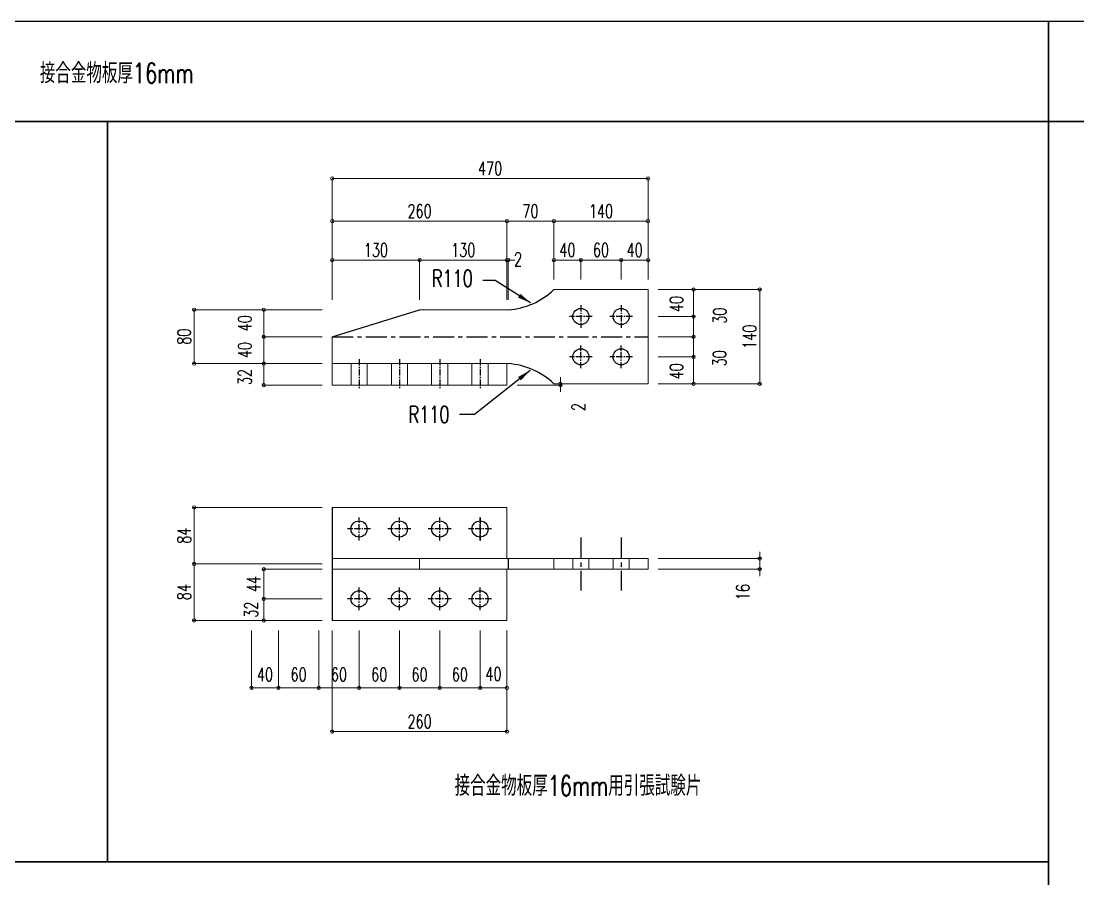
# Model space of a CAD drawing. Header units: millimetres. Extents: x -11384 to 29624, y 0 to 17788.
# Drawn here: x 25123 to 26696, y 10770 to 12045 of the extents above; entities that cross this region are included whole.
import ezdxf

# ---------------------------------------------------------------- set-up
doc = ezdxf.new("R2010")
doc.units = ezdxf.units.MM
doc.header["$LTSCALE"] = 5
for name, pattern in [('ACAD_ISO03W100', [30, 12, -18]), ('CENTER1', [10, 6.25, -1.25, 1.25, -1.25]), ('JIS_08_50', [53, 50, -1.125, 0.75, -1.125])]:
    doc.linetypes.add(name, pattern=pattern)
doc.layers.get('0').update_dxf_attribs({"color": 255})
doc.layers.get('DEFPOINTS').update_dxf_attribs({"color": 255})
for name, color, linetype in [('01', 7, 'Continuous'), ('CENTER', 2, 'JIS_08_50'), ('寸法', 4, 'Continuous'), ('補助線', 7, 'ACAD_ISO03W100'), ('金物', 142, 'Continuous')]:
    doc.layers.add(name, color=color, linetype=linetype)
doc.styles.add('KANJI', font='simplex.shx', dxfattribs={"width": 0.7, "bigfont": 'extfont2.shx'})
doc.styles.get("Standard").update_dxf_attribs({"font": 'simplex.shx', "width": 0.7, "height": 2.5, "bigfont": '@extfont2.shx'})
doc.styles.add('SUNPOU2', font='simplex.shx', dxfattribs={"width": 0.7, "height": 50, "bigfont": 'extfont2.shx'})
doc.dimstyles.new('コピー(2) - Standard', dxfattribs={"dimtxt": 25, "dimasz": 20, "dimexe": 0.18, "dimexo": 0.0625, "dimgap": 15, "dimtad": 1, "dimdec": 0, "dimzin": 0, "dimdsep": 46, "dimtxsty": 'Standard', "dimblk": 'DOTSMALL', "dimcen": 0.09, "dimadec": 0, "dimazin": 0, "dimtfac": 1, "dimtdec": 0, "dimtofl": 0, "dimtmove": 0, "dimatfit": 3, "dimfxl": 0, "dimtolj": 1, "dimtzin": 0, "dimarcsym": 0})
doc.dimstyles.new('一般寸法-小さめ', dxfattribs={"dimscale": 10, "dimtxt": 2, "dimasz": 0.5, "dimexe": 0.125, "dimexo": 1.5, "dimgap": 0.5, "dimtad": 1, "dimtxsty": 'KANJI', "dimblk": 'ORIGIN', "dimcen": 0, "dimclrd": 256, "dimclre": 256, "dimclrt": 256, "dimadec": 0, "dimazin": 0, "dimtfac": 1, "dimtmove": 2, "dimatfit": 2, "dimfxl": 0, "dimtolj": 2, "dimlwd": 5, "dimlwe": 5, "dimarcsym": 0})

# ---------------------------------------------------------------- blocks, each defined once
blk = doc.blocks.new('_Origin')
at = {"color": 0, "linetype": 'ByBlock', "lineweight": -2}
blk.add_line((0, 0), (-1, 0), dxfattribs=at)
blk.add_circle((0, 0), 0.5, dxfattribs=at)
blk = doc.blocks.new('*D162')
at = {"layer": 'DEFPOINTS', "color": 0, "transparency": 16777216}
for p in [(26056.1, 11246), (26222.2, 11246), (26056.1, 11230)]:
    blk.add_point(p, dxfattribs=at)
at = {"layer": '寸法', "lineweight": 5, "transparency": 16777216}
for p, q in [((26071.1, 11246), (26223.5, 11246)), ((26222.2, 11251), (26222.2, 11256)), ((26222.2, 11230), (26222.2, 11246)), ((26071.1, 11230), (26223.5, 11230)), ((26222.2, 11225), (26222.2, 11220))]:
    blk.add_line(p, q, dxfattribs=at)
at = {"layer": '寸法', "lineweight": 5, "transparency": 16777216, "xscale": 5, "yscale": 5, "zscale": 5}
for p, rotation in [((26222.2, 11246), 270), ((26222.2, 11230), 90)]:
    blk.add_blockref('_Origin', p, dxfattribs=dict(at, rotation=rotation))
at = {"layer": '寸法', "transparency": 16777216, "insert": (26197.2, 11196.1), "char_height": 20, "attachment_point": 5, "rotation": 90, "style": 'KANJI'}
blk.add_mtext('\\A2;16', dxfattribs=at)
blk = doc.blocks.new('*D163')
at = {"layer": 'DEFPOINTS', "color": 0, "transparency": 16777216}
for p in [(25380.7, 11616), (25586.1, 11616), (25586.1, 11536)]:
    blk.add_point(p, dxfattribs=at)
at = {"layer": '寸法', "lineweight": 5, "transparency": 16777216}
for p, q in [((25571.1, 11616), (25379.4, 11616)), ((25380.7, 11541), (25380.7, 11611)), ((25571.1, 11536), (25379.4, 11536))]:
    blk.add_line(p, q, dxfattribs=at)
at = {"layer": '寸法', "lineweight": 5, "transparency": 16777216, "xscale": 5, "yscale": 5, "zscale": 5}
for p, rotation in [((25380.7, 11616), 90), ((25380.7, 11536), 270)]:
    blk.add_blockref('_Origin', p, dxfattribs=dict(at, rotation=rotation))
at = {"layer": '寸法', "transparency": 16777216, "insert": (25365.7, 11576), "char_height": 20, "attachment_point": 5, "rotation": 90, "style": 'KANJI'}
blk.add_mtext('\\A2;80', dxfattribs=at)
blk = doc.blocks.new('*D164')
at = {"layer": 'DEFPOINTS', "color": 0, "transparency": 16777216}
for p in [(25846.1, 11747.8), (25586.1, 11616), (25846.1, 11616)]:
    blk.add_point(p, dxfattribs=at)
at = {"layer": '寸法', "lineweight": 5, "transparency": 16777216}
for p, q in [((25586.1, 11631), (25586.1, 11749)), ((25591.1, 11747.8), (25841.1, 11747.8)), ((25846.1, 11631), (25846.1, 11749))]:
    blk.add_line(p, q, dxfattribs=at)
at = {"layer": '寸法', "lineweight": 5, "transparency": 16777216, "xscale": 5, "yscale": 5, "zscale": 5, "rotation": 180}
blk.add_blockref('_Origin', (25586.1, 11747.8), dxfattribs=at)
at = {"layer": '寸法', "lineweight": 5, "transparency": 16777216, "xscale": 5, "yscale": 5, "zscale": 5}
blk.add_blockref('_Origin', (25846.1, 11747.8), dxfattribs=at)
at = {"layer": '寸法', "transparency": 16777216, "insert": (25716.1, 11762.8), "char_height": 20, "attachment_point": 5, "style": 'KANJI'}
blk.add_mtext('\\A2;260', dxfattribs=at)
blk = doc.blocks.new('*D165')
at = {"layer": 'DEFPOINTS', "color": 0, "transparency": 16777216}
for p in [(25846.1, 11747.8), (25916.1, 11646), (25846.1, 11616)]:
    blk.add_point(p, dxfattribs=at)
at = {"layer": '寸法', "lineweight": 5, "transparency": 16777216}
for p, q in [((25846.1, 11631), (25846.1, 11749)), ((25911.1, 11747.8), (25851.1, 11747.8)), ((25916.1, 11661), (25916.1, 11749))]:
    blk.add_line(p, q, dxfattribs=at)
at = {"layer": '寸法', "lineweight": 5, "transparency": 16777216, "xscale": 5, "yscale": 5, "zscale": 5, "rotation": 180}
blk.add_blockref('_Origin', (25846.1, 11747.8), dxfattribs=at)
at = {"layer": '寸法', "lineweight": 5, "transparency": 16777216, "xscale": 5, "yscale": 5, "zscale": 5}
blk.add_blockref('_Origin', (25916.1, 11747.8), dxfattribs=at)
at = {"layer": '寸法', "transparency": 16777216, "insert": (25881.1, 11762.8), "char_height": 20, "attachment_point": 5, "style": 'KANJI'}
blk.add_mtext('\\A2;70', dxfattribs=at)
blk = doc.blocks.new('*D478')
at = {"layer": 'DEFPOINTS', "color": 0, "transparency": 16777216}
for p in [(26056.1, 11747.8), (25916.1, 11646), (26056.1, 11646)]:
    blk.add_point(p, dxfattribs=at)
at = {"layer": '寸法', "lineweight": 5, "transparency": 16777216}
for p, q in [((25916.1, 11661), (25916.1, 11749)), ((25921.1, 11747.8), (26051.1, 11747.8)), ((26056.1, 11661), (26056.1, 11749))]:
    blk.add_line(p, q, dxfattribs=at)
at = {"layer": '寸法', "lineweight": 5, "transparency": 16777216, "xscale": 5, "yscale": 5, "zscale": 5, "rotation": 180}
blk.add_blockref('_Origin', (25916.1, 11747.8), dxfattribs=at)
at = {"layer": '寸法', "lineweight": 5, "transparency": 16777216, "xscale": 5, "yscale": 5, "zscale": 5}
blk.add_blockref('_Origin', (26056.1, 11747.8), dxfattribs=at)
at = {"layer": '寸法', "transparency": 16777216, "insert": (25986.1, 11762.8), "char_height": 20, "attachment_point": 5, "style": 'KANJI'}
blk.add_mtext('\\A2;140', dxfattribs=at)
blk = doc.blocks.new('*D479')
at = {"layer": 'DEFPOINTS', "color": 0, "transparency": 16777216}
for p in [(25484.3, 11576), (25586.1, 11576), (25586.1, 11536)]:
    blk.add_point(p, dxfattribs=at)
at = {"layer": '寸法', "lineweight": 5, "transparency": 16777216}
for p, q in [((25571.1, 11576), (25483, 11576)), ((25484.3, 11541), (25484.3, 11571)), ((25571.1, 11536), (25483, 11536))]:
    blk.add_line(p, q, dxfattribs=at)
at = {"layer": '寸法', "lineweight": 5, "transparency": 16777216, "xscale": 5, "yscale": 5, "zscale": 5}
for p, rotation in [((25484.3, 11576), 90), ((25484.3, 11536), 270)]:
    blk.add_blockref('_Origin', p, dxfattribs=dict(at, rotation=rotation))
at = {"layer": '寸法', "transparency": 16777216, "insert": (25456.1, 11556), "char_height": 20, "attachment_point": 5, "rotation": 90, "style": 'KANJI'}
blk.add_mtext('\\A2;40', dxfattribs=at)
blk = doc.blocks.new('*D166')
at = {"layer": 'DEFPOINTS', "color": 0, "transparency": 16777216}
for p in [(25484.3, 11616), (25586.1, 11616), (25586.1, 11576)]:
    blk.add_point(p, dxfattribs=at)
at = {"layer": '寸法', "lineweight": 5, "transparency": 16777216}
for p, q in [((25571.1, 11616), (25483, 11616)), ((25484.3, 11581), (25484.3, 11611)), ((25571.1, 11576), (25483, 11576))]:
    blk.add_line(p, q, dxfattribs=at)
at = {"layer": '寸法', "lineweight": 5, "transparency": 16777216, "xscale": 5, "yscale": 5, "zscale": 5}
for p, rotation in [((25484.3, 11616), 90), ((25484.3, 11576), 270)]:
    blk.add_blockref('_Origin', p, dxfattribs=dict(at, rotation=rotation))
at = {"layer": '寸法', "transparency": 16777216, "insert": (25456.1, 11596), "char_height": 20, "attachment_point": 5, "rotation": 90, "style": 'KANJI'}
blk.add_mtext('\\A2;40', dxfattribs=at)
blk = doc.blocks.new('*D167')
at = {"layer": 'DEFPOINTS', "color": 0, "transparency": 16777216}
for p in [(25846.1, 11690), (25716.1, 11616), (25846.1, 11616)]:
    blk.add_point(p, dxfattribs=at)
at = {"layer": '寸法', "lineweight": 5, "transparency": 16777216}
for p, q in [((25716.1, 11631), (25716.1, 11691.2)), ((25721.1, 11690), (25841.1, 11690)), ((25846.1, 11631), (25846.1, 11691.2))]:
    blk.add_line(p, q, dxfattribs=at)
at = {"layer": '寸法', "lineweight": 5, "transparency": 16777216, "xscale": 5, "yscale": 5, "zscale": 5, "rotation": 180}
blk.add_blockref('_Origin', (25716.1, 11690), dxfattribs=at)
at = {"layer": '寸法', "lineweight": 5, "transparency": 16777216, "xscale": 5, "yscale": 5, "zscale": 5}
blk.add_blockref('_Origin', (25846.1, 11690), dxfattribs=at)
at = {"layer": '寸法', "transparency": 16777216, "insert": (25781.1, 11705), "char_height": 20, "attachment_point": 5, "style": 'KANJI'}
blk.add_mtext('\\A2;130', dxfattribs=at)
blk = doc.blocks.new('*D168')
at = {"layer": 'DEFPOINTS', "color": 0, "transparency": 16777216}
for p in [(26056.1, 11811.3), (26056.1, 11646), (25586.1, 11616)]:
    blk.add_point(p, dxfattribs=at)
at = {"layer": '寸法', "lineweight": 5, "transparency": 16777216}
for p, q in [((25586.1, 11631), (25586.1, 11812.5)), ((25591.1, 11811.3), (26051.1, 11811.3)), ((26056.1, 11661), (26056.1, 11812.5))]:
    blk.add_line(p, q, dxfattribs=at)
at = {"layer": '寸法', "lineweight": 5, "transparency": 16777216, "xscale": 5, "yscale": 5, "zscale": 5, "rotation": 180}
blk.add_blockref('_Origin', (25586.1, 11811.3), dxfattribs=at)
at = {"layer": '寸法', "lineweight": 5, "transparency": 16777216, "xscale": 5, "yscale": 5, "zscale": 5}
blk.add_blockref('_Origin', (26056.1, 11811.3), dxfattribs=at)
at = {"layer": '寸法', "transparency": 16777216, "insert": (25821.1, 11826.3), "char_height": 20, "attachment_point": 5, "style": 'KANJI'}
blk.add_mtext('\\A2;470', dxfattribs=at)
blk = doc.blocks.new('*D169')
at = {"layer": 'DEFPOINTS', "color": 0, "transparency": 16777216}
for p in [(26056.1, 11646), (26222.2, 11646), (26056.1, 11506)]:
    blk.add_point(p, dxfattribs=at)
at = {"layer": '寸法', "lineweight": 5, "transparency": 16777216}
for p, q in [((26071.1, 11646), (26223.5, 11646)), ((26222.2, 11511), (26222.2, 11641)), ((26071.1, 11506), (26223.5, 11506))]:
    blk.add_line(p, q, dxfattribs=at)
at = {"layer": '寸法', "lineweight": 5, "transparency": 16777216, "xscale": 5, "yscale": 5, "zscale": 5}
for p, rotation in [((26222.2, 11646), 90), ((26222.2, 11506), 270)]:
    blk.add_blockref('_Origin', p, dxfattribs=dict(at, rotation=rotation))
at = {"layer": '寸法', "transparency": 16777216, "insert": (26207.2, 11576), "char_height": 20, "attachment_point": 5, "rotation": 90, "style": 'KANJI'}
blk.add_mtext('\\A2;140', dxfattribs=at)
blk = doc.blocks.new('*D170')
at = {"layer": 'DEFPOINTS', "color": 0, "transparency": 16777216}
for p in [(26056.1, 11646), (26056.1, 11606), (26123.8, 11606)]:
    blk.add_point(p, dxfattribs=at)
at = {"layer": '寸法', "lineweight": 5, "transparency": 16777216}
for p, q in [((26071.1, 11646), (26125, 11646)), ((26123.8, 11641), (26123.8, 11611)), ((26071.1, 11606), (26125, 11606))]:
    blk.add_line(p, q, dxfattribs=at)
at = {"layer": '寸法', "lineweight": 5, "transparency": 16777216, "xscale": 5, "yscale": 5, "zscale": 5}
for p, rotation in [((26123.8, 11646), 90), ((26123.8, 11606), 270)]:
    blk.add_blockref('_Origin', p, dxfattribs=dict(at, rotation=rotation))
at = {"layer": '寸法', "transparency": 16777216, "insert": (26098.4, 11624.5), "char_height": 20, "attachment_point": 5, "rotation": 90, "style": 'KANJI'}
blk.add_mtext('\\A2;40', dxfattribs=at)
blk = doc.blocks.new('*D171')
at = {"layer": 'DEFPOINTS', "color": 0, "transparency": 16777216}
for p in [(26056.1, 11546), (26056.1, 11506), (26123.8, 11506)]:
    blk.add_point(p, dxfattribs=at)
at = {"layer": '寸法', "lineweight": 5, "transparency": 16777216}
for p, q in [((26071.1, 11546), (26125, 11546)), ((26123.8, 11541), (26123.8, 11511)), ((26071.1, 11506), (26125, 11506))]:
    blk.add_line(p, q, dxfattribs=at)
at = {"layer": '寸法', "lineweight": 5, "transparency": 16777216, "xscale": 5, "yscale": 5, "zscale": 5}
for p, rotation in [((26123.8, 11546), 90), ((26123.8, 11506), 270)]:
    blk.add_blockref('_Origin', p, dxfattribs=dict(at, rotation=rotation))
at = {"layer": '寸法', "transparency": 16777216, "insert": (26098.4, 11524.5), "char_height": 20, "attachment_point": 5, "rotation": 90, "style": 'KANJI'}
blk.add_mtext('\\A2;40', dxfattribs=at)
blk = doc.blocks.new('*D172')
at = {"layer": 'DEFPOINTS', "color": 0, "transparency": 16777216}
for p in [(25716.1, 11690), (25586.1, 11616), (25716.1, 11616)]:
    blk.add_point(p, dxfattribs=at)
at = {"layer": '寸法', "lineweight": 5, "transparency": 16777216}
for p, q in [((25586.1, 11631), (25586.1, 11691.2)), ((25591.1, 11690), (25711.1, 11690)), ((25716.1, 11631), (25716.1, 11691.2))]:
    blk.add_line(p, q, dxfattribs=at)
at = {"layer": '寸法', "lineweight": 5, "transparency": 16777216, "xscale": 5, "yscale": 5, "zscale": 5, "rotation": 180}
blk.add_blockref('_Origin', (25586.1, 11690), dxfattribs=at)
at = {"layer": '寸法', "lineweight": 5, "transparency": 16777216, "xscale": 5, "yscale": 5, "zscale": 5}
blk.add_blockref('_Origin', (25716.1, 11690), dxfattribs=at)
at = {"layer": '寸法', "transparency": 16777216, "insert": (25651.1, 11705), "char_height": 20, "attachment_point": 5, "style": 'KANJI'}
blk.add_mtext('\\A2;130', dxfattribs=at)
blk = doc.blocks.new('_DotSmall')
at = {"color": 0, "linetype": 'ByBlock', "const_width": 0.5}
blk.add_lwpolyline([(-0.0625, 0, 1), (0.0625, 0, 1)], format="xyb", close=True, dxfattribs=at)
blk = doc.blocks.new('*D173')
at = {"layer": 'DEFPOINTS', "color": 0, "transparency": 16777216}
for p in [(25956.1, 11690), (25916.1, 11646), (25956.1, 11646)]:
    blk.add_point(p, dxfattribs=at)
at = {"layer": '寸法', "lineweight": 5, "transparency": 16777216}
for p, q in [((25916.1, 11661), (25916.1, 11691.2)), ((25921.1, 11690), (25951.1, 11690)), ((25956.1, 11661), (25956.1, 11691.2))]:
    blk.add_line(p, q, dxfattribs=at)
at = {"layer": '寸法', "lineweight": 5, "transparency": 16777216, "xscale": 5, "yscale": 5, "zscale": 5, "rotation": 180}
blk.add_blockref('_Origin', (25916.1, 11690), dxfattribs=at)
at = {"layer": '寸法', "lineweight": 5, "transparency": 16777216, "xscale": 5, "yscale": 5, "zscale": 5}
blk.add_blockref('_Origin', (25956.1, 11690), dxfattribs=at)
at = {"layer": '寸法', "transparency": 16777216, "insert": (25936.1, 11705), "char_height": 20, "attachment_point": 5, "style": 'KANJI'}
blk.add_mtext('\\A2;40', dxfattribs=at)
blk = doc.blocks.new('*D174')
at = {"layer": 'DEFPOINTS', "color": 0, "transparency": 16777216}
for p in [(26056.1, 11690), (26016.1, 11646), (26056.1, 11646)]:
    blk.add_point(p, dxfattribs=at)
at = {"layer": '寸法', "lineweight": 5, "transparency": 16777216}
for p, q in [((26016.1, 11661), (26016.1, 11691.2)), ((26021.1, 11690), (26051.1, 11690)), ((26056.1, 11661), (26056.1, 11691.2))]:
    blk.add_line(p, q, dxfattribs=at)
at = {"layer": '寸法', "lineweight": 5, "transparency": 16777216, "xscale": 5, "yscale": 5, "zscale": 5, "rotation": 180}
blk.add_blockref('_Origin', (26016.1, 11690), dxfattribs=at)
at = {"layer": '寸法', "lineweight": 5, "transparency": 16777216, "xscale": 5, "yscale": 5, "zscale": 5}
blk.add_blockref('_Origin', (26056.1, 11690), dxfattribs=at)
at = {"layer": '寸法', "transparency": 16777216, "insert": (26036.1, 11705), "char_height": 20, "attachment_point": 5, "style": 'KANJI'}
blk.add_mtext('\\A2;40', dxfattribs=at)
blk = doc.blocks.new('*D175')
at = {"layer": 'DEFPOINTS', "color": 0, "transparency": 16777216}
for p in [(26016.1, 11690), (25956.1, 11646), (26016.1, 11646)]:
    blk.add_point(p, dxfattribs=at)
at = {"layer": '寸法', "lineweight": 5, "transparency": 16777216}
for p, q in [((25956.1, 11661), (25956.1, 11691.2)), ((25961.1, 11690), (26011.1, 11690)), ((26016.1, 11661), (26016.1, 11691.2))]:
    blk.add_line(p, q, dxfattribs=at)
at = {"layer": '寸法', "lineweight": 5, "transparency": 16777216, "xscale": 5, "yscale": 5, "zscale": 5, "rotation": 180}
blk.add_blockref('_Origin', (25956.1, 11690), dxfattribs=at)
at = {"layer": '寸法', "lineweight": 5, "transparency": 16777216, "xscale": 5, "yscale": 5, "zscale": 5}
blk.add_blockref('_Origin', (26016.1, 11690), dxfattribs=at)
at = {"layer": '寸法', "transparency": 16777216, "insert": (25986.1, 11705), "char_height": 20, "attachment_point": 5, "style": 'KANJI'}
blk.add_mtext('\\A2;60', dxfattribs=at)
blk = doc.blocks.new('*D176')
at = {"layer": 'DEFPOINTS', "color": 0, "transparency": 16777216}
for p in [(26056.1, 11606), (26056.1, 11576), (26123.8, 11576)]:
    blk.add_point(p, dxfattribs=at)
at = {"layer": '寸法', "lineweight": 5, "transparency": 16777216}
for p, q in [((26071.1, 11606), (26125, 11606)), ((26123.8, 11601), (26123.8, 11581)), ((26071.1, 11576), (26125, 11576))]:
    blk.add_line(p, q, dxfattribs=at)
at = {"layer": '寸法', "lineweight": 5, "transparency": 16777216, "xscale": 5, "yscale": 5, "zscale": 5}
for p, rotation in [((26123.8, 11606), 90), ((26123.8, 11576), 270)]:
    blk.add_blockref('_Origin', p, dxfattribs=dict(at, rotation=rotation))
at = {"layer": '寸法', "transparency": 16777216, "insert": (26162.8, 11607.2), "char_height": 20, "attachment_point": 5, "rotation": 90, "style": 'KANJI'}
blk.add_mtext('\\A2;30', dxfattribs=at)
blk = doc.blocks.new('*D177')
at = {"layer": 'DEFPOINTS', "color": 0, "transparency": 16777216}
for p in [(26056.1, 11576), (26056.1, 11546), (26123.8, 11546)]:
    blk.add_point(p, dxfattribs=at)
at = {"layer": '寸法', "lineweight": 5, "transparency": 16777216}
for p, q in [((26071.1, 11576), (26125, 11576)), ((26123.8, 11571), (26123.8, 11551)), ((26071.1, 11546), (26125, 11546))]:
    blk.add_line(p, q, dxfattribs=at)
at = {"layer": '寸法', "lineweight": 5, "transparency": 16777216, "xscale": 5, "yscale": 5, "zscale": 5}
for p, rotation in [((26123.8, 11576), 90), ((26123.8, 11546), 270)]:
    blk.add_blockref('_Origin', p, dxfattribs=dict(at, rotation=rotation))
at = {"layer": '寸法', "transparency": 16777216, "insert": (26162.5, 11543.8), "char_height": 20, "attachment_point": 5, "rotation": 90, "style": 'KANJI'}
blk.add_mtext('\\A2;30', dxfattribs=at)
blk = doc.blocks.new('*D480')
at = {"layer": 'DEFPOINTS', "color": 0, "transparency": 16777216}
for p in [(25848.1, 11690), (25846.1, 11616), (25848.1, 11616)]:
    blk.add_point(p, dxfattribs=at)
at = {"layer": '寸法', "lineweight": 5, "transparency": 16777216}
for p, q in [((25841.1, 11690), (25836.1, 11690)), ((25846.1, 11631), (25846.1, 11691.2)), ((25846.1, 11690), (25848.1, 11690)), ((25848.1, 11631), (25848.1, 11691.2)), ((25853.1, 11690), (25858.1, 11690))]:
    blk.add_line(p, q, dxfattribs=at)
at = {"layer": '寸法', "lineweight": 5, "transparency": 16777216, "xscale": 5, "yscale": 5, "zscale": 5}
blk.add_blockref('_Origin', (25846.1, 11690), dxfattribs=at)
at = {"layer": '寸法', "lineweight": 5, "transparency": 16777216, "xscale": 5, "yscale": 5, "zscale": 5, "rotation": 180}
blk.add_blockref('_Origin', (25848.1, 11690), dxfattribs=at)
at = {"layer": '寸法', "transparency": 16777216, "insert": (25862.7, 11691.1), "char_height": 20, "attachment_point": 5, "style": 'KANJI'}
blk.add_mtext('\\A2;2', dxfattribs=at)
blk = doc.blocks.new('*D97')
at = {"layer": 'DEFPOINTS', "color": 0, "transparency": 16777216}
for p in [(25846.1, 11504), (25916.1, 11506), (25925.7, 11506)]:
    blk.add_point(p, dxfattribs=at)
at = {"layer": '寸法', "lineweight": 5, "transparency": 16777216}
for p, q in [((25925.7, 11511), (25925.7, 11516)), ((25861.1, 11504), (25927, 11504)), ((25925.7, 11504), (25925.7, 11506)), ((25925.7, 11499), (25925.7, 11494)), ((25931.1, 11506), (25927, 11506))]:
    blk.add_line(p, q, dxfattribs=at)
at = {"layer": '寸法', "lineweight": 5, "transparency": 16777216, "xscale": 5, "yscale": 5, "zscale": 5}
for p, rotation in [((25925.7, 11506), 270), ((25925.7, 11504), 90)]:
    blk.add_blockref('_Origin', p, dxfattribs=dict(at, rotation=rotation))
at = {"layer": '寸法', "transparency": 16777216, "insert": (25952.5, 11471.5), "char_height": 20, "attachment_point": 5, "rotation": 90, "style": 'KANJI'}
blk.add_mtext('\\A2;2', dxfattribs=at)
blk = doc.blocks.new('*D98')
at = {"layer": 'DEFPOINTS', "color": 0, "transparency": 16777216}
for p in [(25484.3, 11536), (25586.1, 11536), (25586.1, 11504)]:
    blk.add_point(p, dxfattribs=at)
at = {"layer": '寸法', "lineweight": 5, "transparency": 16777216}
for p, q in [((25571.1, 11536), (25483, 11536)), ((25484.3, 11509), (25484.3, 11531)), ((25571.1, 11504), (25483, 11504))]:
    blk.add_line(p, q, dxfattribs=at)
at = {"layer": '寸法', "lineweight": 5, "transparency": 16777216, "xscale": 5, "yscale": 5, "zscale": 5}
for p, rotation in [((25484.3, 11536), 90), ((25484.3, 11504), 270)]:
    blk.add_blockref('_Origin', p, dxfattribs=dict(at, rotation=rotation))
at = {"layer": '寸法', "transparency": 16777216, "insert": (25456.1, 11516), "char_height": 20, "attachment_point": 5, "rotation": 90, "style": 'KANJI'}
blk.add_mtext('\\A2;32', dxfattribs=at)
blk = doc.blocks.new('*D99')
at = {"layer": 'DEFPOINTS', "color": 0, "transparency": 16777216}
for p in [(25746.1, 11154), (25806.1, 11154), (25806.1, 11053.5)]:
    blk.add_point(p, dxfattribs=at)
at = {"layer": '寸法', "lineweight": 5, "transparency": 16777216}
for p, q in [((25746.1, 11139), (25746.1, 11052.3)), ((25806.1, 11139), (25806.1, 11052.3)), ((25751.1, 11053.5), (25801.1, 11053.5))]:
    blk.add_line(p, q, dxfattribs=at)
at = {"layer": '寸法', "lineweight": 5, "transparency": 16777216, "xscale": 5, "yscale": 5, "zscale": 5, "rotation": 180}
blk.add_blockref('_Origin', (25746.1, 11053.5), dxfattribs=at)
at = {"layer": '寸法', "lineweight": 5, "transparency": 16777216, "xscale": 5, "yscale": 5, "zscale": 5}
blk.add_blockref('_Origin', (25806.1, 11053.5), dxfattribs=at)
at = {"layer": '寸法', "transparency": 16777216, "insert": (25776.1, 11073.5), "char_height": 20, "attachment_point": 5, "style": 'KANJI'}
blk.add_mtext('\\A2;60', dxfattribs=at)
blk = doc.blocks.new('*D100')
at = {"layer": 'DEFPOINTS', "color": 0, "transparency": 16777216}
for p in [(25506.1, 11154), (25566.1, 11154), (25506.1, 11053.5)]:
    blk.add_point(p, dxfattribs=at)
at = {"layer": '寸法', "lineweight": 5, "transparency": 16777216}
for p, q in [((25506.1, 11139), (25506.1, 11052.3)), ((25566.1, 11139), (25566.1, 11052.3)), ((25561.1, 11053.5), (25511.1, 11053.5))]:
    blk.add_line(p, q, dxfattribs=at)
at = {"layer": '寸法', "lineweight": 5, "transparency": 16777216, "xscale": 5, "yscale": 5, "zscale": 5, "rotation": 180}
blk.add_blockref('_Origin', (25506.1, 11053.5), dxfattribs=at)
at = {"layer": '寸法', "lineweight": 5, "transparency": 16777216, "xscale": 5, "yscale": 5, "zscale": 5}
blk.add_blockref('_Origin', (25566.1, 11053.5), dxfattribs=at)
at = {"layer": '寸法', "transparency": 16777216, "insert": (25536.1, 11073.5), "char_height": 20, "attachment_point": 5, "style": 'KANJI'}
blk.add_mtext('\\A2;60', dxfattribs=at)
blk = doc.blocks.new('*D466')
at = {"layer": 'DEFPOINTS', "color": 0, "transparency": 16777216}
for p in [(25586.1, 11154), (25846.1, 11154), (25846.1, 10988.6)]:
    blk.add_point(p, dxfattribs=at)
at = {"layer": '寸法', "lineweight": 5, "transparency": 16777216}
for p, q in [((25586.1, 11139), (25586.1, 10987.4)), ((25846.1, 11139), (25846.1, 10987.4)), ((25591.1, 10988.6), (25841.1, 10988.6))]:
    blk.add_line(p, q, dxfattribs=at)
at = {"layer": '寸法', "lineweight": 5, "transparency": 16777216, "xscale": 5, "yscale": 5, "zscale": 5, "rotation": 180}
blk.add_blockref('_Origin', (25586.1, 10988.6), dxfattribs=at)
at = {"layer": '寸法', "lineweight": 5, "transparency": 16777216, "xscale": 5, "yscale": 5, "zscale": 5}
blk.add_blockref('_Origin', (25846.1, 10988.6), dxfattribs=at)
at = {"layer": '寸法', "transparency": 16777216, "insert": (25716.1, 11003.6), "char_height": 20, "attachment_point": 5, "style": 'KANJI'}
blk.add_mtext('\\A2;260', dxfattribs=at)
blk = doc.blocks.new('*D101')
at = {"layer": 'DEFPOINTS', "color": 0, "transparency": 16777216}
for p in [(25686.1, 11154), (25746.1, 11154), (25686.1, 11053.5)]:
    blk.add_point(p, dxfattribs=at)
at = {"layer": '寸法', "lineweight": 5, "transparency": 16777216}
for p, q in [((25686.1, 11139), (25686.1, 11052.3)), ((25746.1, 11139), (25746.1, 11052.3)), ((25741.1, 11053.5), (25691.1, 11053.5))]:
    blk.add_line(p, q, dxfattribs=at)
at = {"layer": '寸法', "lineweight": 5, "transparency": 16777216, "xscale": 5, "yscale": 5, "zscale": 5, "rotation": 180}
blk.add_blockref('_Origin', (25686.1, 11053.5), dxfattribs=at)
at = {"layer": '寸法', "lineweight": 5, "transparency": 16777216, "xscale": 5, "yscale": 5, "zscale": 5}
blk.add_blockref('_Origin', (25746.1, 11053.5), dxfattribs=at)
at = {"layer": '寸法', "transparency": 16777216, "insert": (25716.1, 11073.5), "char_height": 20, "attachment_point": 5, "style": 'KANJI'}
blk.add_mtext('\\A2;60', dxfattribs=at)
blk = doc.blocks.new('*D102')
at = {"layer": 'DEFPOINTS', "color": 0, "transparency": 16777216}
for p in [(25626.1, 11154), (25686.1, 11154), (25626.1, 11053.5)]:
    blk.add_point(p, dxfattribs=at)
at = {"layer": '寸法', "lineweight": 5, "transparency": 16777216}
for p, q in [((25626.1, 11139), (25626.1, 11052.3)), ((25686.1, 11139), (25686.1, 11052.3)), ((25681.1, 11053.5), (25631.1, 11053.5))]:
    blk.add_line(p, q, dxfattribs=at)
at = {"layer": '寸法', "lineweight": 5, "transparency": 16777216, "xscale": 5, "yscale": 5, "zscale": 5, "rotation": 180}
blk.add_blockref('_Origin', (25626.1, 11053.5), dxfattribs=at)
at = {"layer": '寸法', "lineweight": 5, "transparency": 16777216, "xscale": 5, "yscale": 5, "zscale": 5}
blk.add_blockref('_Origin', (25686.1, 11053.5), dxfattribs=at)
at = {"layer": '寸法', "transparency": 16777216, "insert": (25656.1, 11073.5), "char_height": 20, "attachment_point": 5, "style": 'KANJI'}
blk.add_mtext('\\A2;60', dxfattribs=at)
blk = doc.blocks.new('*D103')
at = {"layer": 'DEFPOINTS', "color": 0, "transparency": 16777216}
for p in [(25566.1, 11154), (25626.1, 11154), (25566.1, 11053.5)]:
    blk.add_point(p, dxfattribs=at)
at = {"layer": '寸法', "lineweight": 5, "transparency": 16777216}
for p, q in [((25566.1, 11139), (25566.1, 11052.3)), ((25626.1, 11139), (25626.1, 11052.3)), ((25621.1, 11053.5), (25571.1, 11053.5))]:
    blk.add_line(p, q, dxfattribs=at)
at = {"layer": '寸法', "lineweight": 5, "transparency": 16777216, "xscale": 5, "yscale": 5, "zscale": 5, "rotation": 180}
blk.add_blockref('_Origin', (25566.1, 11053.5), dxfattribs=at)
at = {"layer": '寸法', "lineweight": 5, "transparency": 16777216, "xscale": 5, "yscale": 5, "zscale": 5}
blk.add_blockref('_Origin', (25626.1, 11053.5), dxfattribs=at)
at = {"layer": '寸法', "transparency": 16777216, "insert": (25596.1, 11073.5), "char_height": 20, "attachment_point": 5, "style": 'KANJI'}
blk.add_mtext('\\A2;60', dxfattribs=at)
blk = doc.blocks.new('*D104')
at = {"layer": 'DEFPOINTS', "color": 0, "transparency": 16777216}
for p in [(25466.1, 11154), (25506.1, 11154), (25466.1, 11053.5)]:
    blk.add_point(p, dxfattribs=at)
at = {"layer": '寸法', "lineweight": 5, "transparency": 16777216}
for p, q in [((25466.1, 11139), (25466.1, 11052.3)), ((25506.1, 11139), (25506.1, 11052.3)), ((25501.1, 11053.5), (25471.1, 11053.5))]:
    blk.add_line(p, q, dxfattribs=at)
at = {"layer": '寸法', "lineweight": 5, "transparency": 16777216, "xscale": 5, "yscale": 5, "zscale": 5, "rotation": 180}
blk.add_blockref('_Origin', (25466.1, 11053.5), dxfattribs=at)
at = {"layer": '寸法', "lineweight": 5, "transparency": 16777216, "xscale": 5, "yscale": 5, "zscale": 5}
blk.add_blockref('_Origin', (25506.1, 11053.5), dxfattribs=at)
at = {"layer": '寸法', "transparency": 16777216, "insert": (25486.1, 11073.5), "char_height": 20, "attachment_point": 5, "style": 'KANJI'}
blk.add_mtext('\\A2;40', dxfattribs=at)
blk = doc.blocks.new('*D105')
at = {"layer": 'DEFPOINTS', "color": 0, "transparency": 16777216}
for p in [(25806.1, 11154), (25846.1, 11154), (25806.1, 11053.5)]:
    blk.add_point(p, dxfattribs=at)
at = {"layer": '寸法', "lineweight": 5, "transparency": 16777216}
for p, q in [((25806.1, 11139), (25806.1, 11052.3)), ((25846.1, 11139), (25846.1, 11052.3)), ((25841.1, 11053.5), (25811.1, 11053.5))]:
    blk.add_line(p, q, dxfattribs=at)
at = {"layer": '寸法', "lineweight": 5, "transparency": 16777216, "xscale": 5, "yscale": 5, "zscale": 5, "rotation": 180}
blk.add_blockref('_Origin', (25806.1, 11053.5), dxfattribs=at)
at = {"layer": '寸法', "lineweight": 5, "transparency": 16777216, "xscale": 5, "yscale": 5, "zscale": 5}
blk.add_blockref('_Origin', (25846.1, 11053.5), dxfattribs=at)
at = {"layer": '寸法', "transparency": 16777216, "insert": (25826.1, 11074.3), "char_height": 20, "attachment_point": 5, "style": 'KANJI'}
blk.add_mtext('\\A2;40', dxfattribs=at)
blk = doc.blocks.new('*D106')
at = {"layer": 'DEFPOINTS', "color": 0, "ltscale": 2, "transparency": 16777216}
for p in [(25586.1, 11238), (25380.7, 11154), (25586.1, 11154)]:
    blk.add_point(p, dxfattribs=at)
at = {"layer": '寸法', "lineweight": 5, "ltscale": 2, "transparency": 16777216}
for p, q in [((25571.1, 11238), (25379.4, 11238)), ((25380.7, 11233), (25380.7, 11159)), ((25571.1, 11154), (25379.4, 11154))]:
    blk.add_line(p, q, dxfattribs=at)
at = {"layer": '寸法', "lineweight": 5, "ltscale": 2, "transparency": 16777216, "xscale": 5, "yscale": 5, "zscale": 5}
for p, rotation in [((25380.7, 11238), 90), ((25380.7, 11154), 270)]:
    blk.add_blockref('_Origin', p, dxfattribs=dict(at, rotation=rotation))
at = {"layer": '寸法', "ltscale": 2, "transparency": 16777216, "insert": (25365.7, 11196), "char_height": 20, "attachment_point": 5, "rotation": 90, "style": 'KANJI'}
blk.add_mtext('\\A2;84', dxfattribs=at)
blk = doc.blocks.new('*D107')
at = {"layer": 'DEFPOINTS', "color": 0, "ltscale": 2, "transparency": 16777216}
for p in [(25586.1, 11322), (25380.7, 11238), (25586.1, 11238)]:
    blk.add_point(p, dxfattribs=at)
at = {"layer": '寸法', "lineweight": 5, "ltscale": 2, "transparency": 16777216}
for p, q in [((25571.1, 11322), (25379.4, 11322)), ((25380.7, 11317), (25380.7, 11243)), ((25571.1, 11238), (25379.4, 11238))]:
    blk.add_line(p, q, dxfattribs=at)
at = {"layer": '寸法', "lineweight": 5, "ltscale": 2, "transparency": 16777216, "xscale": 5, "yscale": 5, "zscale": 5}
for p, rotation in [((25380.7, 11322), 90), ((25380.7, 11238), 270)]:
    blk.add_blockref('_Origin', p, dxfattribs=dict(at, rotation=rotation))
at = {"layer": '寸法', "ltscale": 2, "transparency": 16777216, "insert": (25365.7, 11280), "char_height": 20, "attachment_point": 5, "rotation": 90, "style": 'KANJI'}
blk.add_mtext('\\A2;84', dxfattribs=at)
blk = doc.blocks.new('*D108')
at = {"layer": 'DEFPOINTS', "color": 0, "ltscale": 2, "transparency": 16777216}
for p in [(25586.1, 11186), (25484.3, 11154), (25586.1, 11154)]:
    blk.add_point(p, dxfattribs=at)
at = {"layer": '寸法', "lineweight": 5, "ltscale": 2, "transparency": 16777216}
for p, q in [((25571.1, 11186), (25483, 11186)), ((25484.3, 11181), (25484.3, 11159)), ((25571.1, 11154), (25483, 11154))]:
    blk.add_line(p, q, dxfattribs=at)
at = {"layer": '寸法', "lineweight": 5, "ltscale": 2, "transparency": 16777216, "xscale": 5, "yscale": 5, "zscale": 5}
for p, rotation in [((25484.3, 11186), 90), ((25484.3, 11154), 270)]:
    blk.add_blockref('_Origin', p, dxfattribs=dict(at, rotation=rotation))
at = {"layer": '寸法', "ltscale": 2, "transparency": 16777216, "insert": (25465.5, 11170), "char_height": 20, "attachment_point": 5, "rotation": 90, "style": 'KANJI'}
blk.add_mtext('\\A2;32', dxfattribs=at)
blk = doc.blocks.new('*D76')
at = {"layer": 'DEFPOINTS', "color": 0, "ltscale": 2, "transparency": 16777216}
for p in [(25586.1, 11230), (25484.3, 11186), (25586.1, 11186)]:
    blk.add_point(p, dxfattribs=at)
at = {"layer": '寸法', "lineweight": 5, "ltscale": 2, "transparency": 16777216}
for p, q in [((25571.1, 11230), (25483, 11230)), ((25484.3, 11225), (25484.3, 11191)), ((25571.1, 11186), (25483, 11186))]:
    blk.add_line(p, q, dxfattribs=at)
at = {"layer": '寸法', "lineweight": 5, "ltscale": 2, "transparency": 16777216, "xscale": 5, "yscale": 5, "zscale": 5}
for p, rotation in [((25484.3, 11230), 90), ((25484.3, 11186), 270)]:
    blk.add_blockref('_Origin', p, dxfattribs=dict(at, rotation=rotation))
at = {"layer": '寸法', "ltscale": 2, "transparency": 16777216, "insert": (25469.3, 11208), "char_height": 20, "attachment_point": 5, "rotation": 90, "style": 'KANJI'}
blk.add_mtext('\\A2;44', dxfattribs=at)

msp = doc.modelspace()

# ---------------------------------------------------------------- linework, layer by layer
at = {"layer": '01', "ltscale": 2}
for points in [[(23851.831, 12045.347), (26651.831, 12045.347), (26651.831, 11896.004), (23851.831, 11896.004)], [(26651.831, 12045.347), (29451.831, 12045.347), (29451.831, 11896.004), (26651.831, 11896.004)], [(23851.831, 11896.004), (25251.831, 11896.004), (25251.831, 10794.886), (23851.831, 10794.886)], [(25251.831, 11896.004), (26651.831, 11896.004), (26651.831, 10794.886), (25251.831, 10794.886)], [(26651.831, 11896.004), (28051.831, 11896.004), (28051.831, 10645.542), (26651.831, 10645.542)], [(23851.831, 10794.886), (26651.831, 10794.886), (26651.831, 10645.542), (23851.831, 10645.542)]]:
    msp.add_lwpolyline(points, close=True, dxfattribs=at)
at = {"layer": 'CENTER', "color": 7, "linetype": 'CENTER1'}
for p, q in [((25586.106, 11575.961), (26056.106, 11575.961)), ((25956.106, 11277.553), (25956.106, 11198.454)), ((26016.106, 11277.553), (26016.106, 11198.454))]:
    msp.add_line(p, q, dxfattribs=at)
at = {"layer": '寸法', "linetype": 'CENTER1', "ltscale": 0.3}
for p, q in [((25956.106, 11622.961), (25956.106, 11588.961)), ((26016.106, 11622.961), (26016.106, 11588.961)), ((25973.106, 11605.961), (25939.106, 11605.961)), ((26033.106, 11605.961), (25999.106, 11605.961)), ((25956.106, 11528.961), (25956.106, 11562.961)), ((26016.106, 11528.961), (26016.106, 11562.961)), ((25626.106, 11542.461), (25626.106, 11497.461)), ((25686.106, 11542.461), (25686.106, 11497.461)), ((25746.106, 11542.461), (25746.106, 11497.461)), ((25806.106, 11542.461), (25806.106, 11497.461)), ((25973.106, 11545.961), (25939.106, 11545.961)), ((26033.106, 11545.961), (25999.106, 11545.961)), ((25626.106, 11273.004), (25626.106, 11307.004)), ((25686.106, 11273.004), (25686.106, 11307.004)), ((25746.106, 11273.004), (25746.106, 11307.004)), ((25806.106, 11307.004), (25806.106, 11273.004)), ((25806.106, 11273.004), (25806.106, 11307.004)), ((25643.106, 11290.004), (25609.106, 11290.004)), ((25703.106, 11290.004), (25669.106, 11290.004)), ((25763.106, 11290.004), (25729.106, 11290.004)), ((25823.106, 11290.004), (25789.106, 11290.004)), ((25823.106, 11290.004), (25789.106, 11290.004)), ((25626.106, 11169.004), (25626.106, 11203.004)), ((25686.106, 11169.004), (25686.106, 11203.004)), ((25746.106, 11169.004), (25746.106, 11203.004)), ((25806.106, 11169.004), (25806.106, 11203.004)), ((25806.106, 11169.004), (25806.106, 11203.004)), ((25643.106, 11186.004), (25609.106, 11186.004)), ((25703.106, 11186.004), (25669.106, 11186.004)), ((25763.106, 11186.004), (25729.106, 11186.004)), ((25823.106, 11186.004), (25789.106, 11186.004)), ((25823.106, 11186.004), (25789.106, 11186.004))]:
    msp.add_line(p, q, dxfattribs=at)
at = {"layer": '補助線', "lineweight": 18}
for p, q in [((25614.106, 11503.961), (25614.106, 11535.961)), ((25638.106, 11503.961), (25638.106, 11535.961)), ((25674.106, 11503.961), (25674.106, 11535.961)), ((25698.106, 11503.961), (25698.106, 11535.961)), ((25734.106, 11503.961), (25734.106, 11535.961)), ((25758.106, 11503.961), (25758.106, 11535.961)), ((25794.106, 11503.961), (25794.106, 11535.961)), ((25818.106, 11503.961), (25818.106, 11535.961)), ((25916.106, 11246.004), (25916.106, 11230.004)), ((25944.106, 11246.004), (25944.106, 11230.004)), ((25968.106, 11246.004), (25968.106, 11230.004)), ((26004.106, 11246.004), (26004.106, 11230.004)), ((26028.106, 11246.004), (26028.106, 11230.004))]:
    msp.add_line(p, q, dxfattribs=at)
at = {"layer": '金物', "lineweight": 18}
for p, q in [((26056.106, 11645.961), (25916.106, 11645.961)), ((26056.106, 11505.961), (26056.106, 11645.961)), ((25848.106, 11615.961), (25716.106, 11615.961)), ((25586.106, 11575.961), (25586.106, 11503.961)), ((25848.106, 11535.961), (25586.106, 11535.961)), ((25848.106, 11535.961), (25586.106, 11535.961)), ((25846.106, 11503.961), (25846.106, 11535.961)), ((25586.106, 11503.961), (25846.106, 11503.961)), ((26056.106, 11505.961), (25916.106, 11505.961)), ((25586.106, 11322.004), (25846.106, 11322.004)), ((25846.106, 11322.004), (25846.106, 11246.004)), ((26056.106, 11246.004), (25586.106, 11246.004)), ((25716.106, 11246.004), (25716.106, 11230.004)), ((26056.106, 11246.004), (26056.106, 11230.004)), ((25586.106, 11230.004), (26056.106, 11230.004)), ((25846.106, 11154.004), (25846.106, 11230.004)), ((25586.106, 11154.004), (25846.106, 11154.004))]:
    msp.add_line(p, q, dxfattribs=at)
at = {"layer": '金物'}
msp.add_line((25586.106, 11575.961), (25716.106, 11615.961), dxfattribs=at)
at = {"layer": '金物', "ltscale": 2}
for p, q in [((25586.106, 11322.004), (25586.106, 11154.004)), ((25848.106, 11246.004), (25848.106, 11230.004))]:
    msp.add_line(p, q, dxfattribs=at)
at = {"layer": '金物'}
for centre in [(25956.106, 11605.961), (26016.106, 11605.961), (25956.106, 11545.961), (26016.106, 11545.961)]:
    msp.add_circle(centre, 12, dxfattribs=at)
at = {"layer": '金物', "ltscale": 2.5}
for centre in [(25626.106, 11290.004), (25686.106, 11290.004), (25746.106, 11290.004), (25806.106, 11290.004)]:
    msp.add_circle(centre, 12, dxfattribs=at)
at = {"layer": '金物', "ltscale": 1.5}
for centre in [(25626.106, 11186.004), (25686.106, 11186.004), (25746.106, 11186.004), (25806.106, 11186.004)]:
    msp.add_circle(centre, 12, dxfattribs=at)
at = {"layer": '金物', "ltscale": 2}
for centre, start, end in [((25840.316, 11725.684), 274.060941, 313.550946), ((25840.316, 11426.237), 46.449054, 85.939059)]:
    msp.add_arc(centre, 110, start, end, dxfattribs=at)

# ---------------------------------------------------------------- texts
at = {"layer": '寸法', "ltscale": 2, "char_height": 30, "attachment_point": 5, "style": 'SUNPOU2'}
for s, insert, width in [('接合金物板厚16mm', (25265.34, 11968.006), 2086.49073), ('接合金物板厚16mm用引張試験片', (25951.831, 10907.987), 1400)]:
    msp.add_mtext(s, dxfattribs=dict(at, insert=insert, width=width))
at = {"layer": '寸法', "char_height": 25, "width": 98.97993}
for s, insert, attachment_point in [('\\A1;R110', (25795.325, 11650.286), 9), ('R110', (25760.567, 11472.888), 3)]:
    msp.add_mtext(s, dxfattribs=dict(at, insert=insert, attachment_point=attachment_point))

# ---------------------------------------------------------------- dimensions: what is measured, and where the dimension line sits
at = {"layer": '寸法'}
for base, p1, p2, picture, middle in [((26056.106, 11811.255), (25586.106, 11615.961), (26056.106, 11645.961), '*D168', (25821.106, 11826.255)), ((25846.106, 11747.755), (25586.106, 11615.961), (25846.106, 11615.961), '*D164', (25716.106, 11762.755)), ((25846.106, 11747.755), (25916.106, 11645.961), (25846.106, 11615.961), '*D165', (25881.106, 11762.755)), ((26056.106, 11747.755), (25916.106, 11645.961), (26056.106, 11645.961), '*D478', (25986.106, 11762.755)), ((25716.106, 11689.983), (25586.106, 11615.961), (25716.106, 11615.961), '*D172', (25651.106, 11704.983)), ((25846.106, 11689.983), (25716.106, 11615.961), (25846.106, 11615.961), '*D167', (25781.106, 11704.983)), ((25956.106, 11689.983), (25916.106, 11645.961), (25956.106, 11645.961), '*D173', (25936.106, 11704.983)), ((26016.106, 11689.983), (25956.106, 11645.961), (26016.106, 11645.961), '*D175', (25986.106, 11704.983)), ((26056.106, 11689.983), (26016.106, 11645.961), (26056.106, 11645.961), '*D174', (26036.106, 11704.983)), ((25846.106, 10988.647), (25586.106, 11154.004), (25846.106, 11154.004), '*D466', (25716.106, 11003.647))]:
    dim = msp.add_linear_dim(base=base, p1=p1, p2=p2, dimstyle='一般寸法-小さめ', dxfattribs=at)
    dim.commit()
    dim.dimension.update_dxf_attribs({"geometry": picture, "text_midpoint": middle})
for base, p1, p2, picture, middle in [((25848.106, 11689.983), (25846.106, 11615.961), (25848.106, 11615.961), '*D480', (25862.674, 11691.061)), ((25466.106, 11053.524), (25506.106, 11154.004), (25466.106, 11154.004), '*D104', (25486.106, 11073.524)), ((25506.106, 11053.524), (25566.106, 11154.004), (25506.106, 11154.004), '*D100', (25536.106, 11073.524)), ((25566.106, 11053.524), (25626.106, 11154.004), (25566.106, 11154.004), '*D103', (25596.106, 11073.524)), ((25626.106, 11053.524), (25686.106, 11154.004), (25626.106, 11154.004), '*D102', (25656.106, 11073.524)), ((25686.106, 11053.524), (25746.106, 11154.004), (25686.106, 11154.004), '*D101', (25716.106, 11073.524)), ((25806.106, 11053.524), (25746.106, 11154.004), (25806.106, 11154.004), '*D99', (25776.106, 11073.524)), ((25806.106, 11053.524), (25846.106, 11154.004), (25806.106, 11154.004), '*D105', (25826.106, 11074.286))]:
    dim = msp.add_linear_dim(base=base, p1=p1, p2=p2, dimstyle='一般寸法-小さめ', dxfattribs=at)
    dim.commit()
    dim.dimension.update_dxf_attribs({"geometry": picture, "text_midpoint": middle, "dimtype": 160})
for base, p1, p2, picture, middle in [((26222.226, 11645.961), (26056.106, 11505.961), (26056.106, 11645.961), '*D169', (26207.226, 11575.961)), ((25380.679, 11615.961), (25586.106, 11535.961), (25586.106, 11615.961), '*D163', (25365.679, 11575.961))]:
    dim = msp.add_linear_dim(base=base, p1=p1, p2=p2, angle=270, dimstyle='一般寸法-小さめ', dxfattribs=at)
    dim.commit()
    dim.dimension.update_dxf_attribs({"geometry": picture, "text_midpoint": middle})
for base, p1, p2, angle, picture, middle in [((26123.76, 11605.961), (26056.106, 11645.961), (26056.106, 11605.961), 90, '*D170', (26098.354, 11624.461)), ((26123.76, 11575.961), (26056.106, 11605.961), (26056.106, 11575.961), 90, '*D176', (26162.832, 11607.165)), ((25484.298, 11615.961), (25586.106, 11575.961), (25586.106, 11615.961), 270, '*D166', (25456.143, 11595.961)), ((25484.298, 11575.961), (25586.106, 11535.961), (25586.106, 11575.961), 270, '*D479', (25456.143, 11555.961)), ((26123.76, 11545.961), (26056.106, 11575.961), (26056.106, 11545.961), 90, '*D177', (26162.499, 11543.758)), ((26123.76, 11505.961), (26056.106, 11545.961), (26056.106, 11505.961), 90, '*D171', (26098.354, 11524.461)), ((25484.298, 11535.961), (25586.106, 11503.961), (25586.106, 11535.961), 270, '*D98', (25456.143, 11515.961)), ((25925.732, 11505.961), (25846.106, 11503.961), (25916.106, 11505.961), 90, '*D97', (25952.473, 11471.531)), ((26222.226, 11246.004), (26056.106, 11230.004), (26056.106, 11246.004), 270, '*D162', (26197.226, 11196.126))]:
    dim = msp.add_linear_dim(base=base, p1=p1, p2=p2, angle=angle, dimstyle='一般寸法-小さめ', dxfattribs=at)
    dim.commit()
    dim.dimension.update_dxf_attribs({"geometry": picture, "text_midpoint": middle, "dimtype": 160})
at = {"layer": '寸法', "ltscale": 2}
for base, p1, p2, picture, middle in [((25380.679, 11238.004), (25586.106, 11322.004), (25586.106, 11238.004), '*D107', (25365.679, 11280.004)), ((25380.679, 11154.004), (25586.106, 11238.004), (25586.106, 11154.004), '*D106', (25365.679, 11196.004)), ((25484.298, 11186.004), (25586.106, 11230.004), (25586.106, 11186.004), '*D76', (25469.298, 11208.004)), ((25484.298, 11154.004), (25586.106, 11186.004), (25586.106, 11154.004), '*D108', (25465.548, 11170.004))]:
    dim = msp.add_linear_dim(base=base, p1=p1, p2=p2, angle=90, dimstyle='一般寸法-小さめ', dxfattribs=at)
    dim.commit()
    dim.dimension.update_dxf_attribs({"geometry": picture, "text_midpoint": middle})

# ---------------------------------------------------------------- leaders
at = {"layer": '寸法', "annotation_type": 0, "has_hookline": 1, "hookline_direction": 1, "text_width": 55.833}
for points in [[(25881.265, 11626.223), (25828.599, 11659.812), (25810.325, 11659.812)], [(25880.442, 11525.898), (25797.96, 11460.388), (25775.567, 11460.388)]]:
    msp.add_leader(points, dimstyle='コピー(2) - Standard', override={"dimgap": 15, "dimtad": 0}, dxfattribs=at)

doc.saveas('drawing.dxf')
